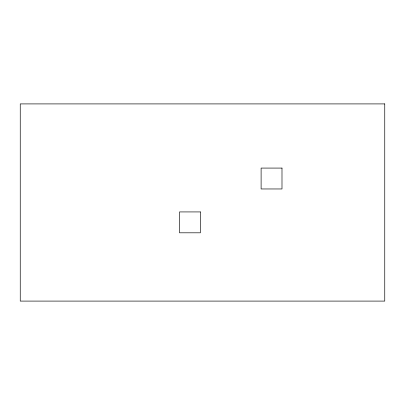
<?xml version="1.0" encoding="UTF-8"?>
<svg xmlns="http://www.w3.org/2000/svg" width="405" height="405" viewBox="0 0 405 405"><rect width="100%" height="100%" fill="white"/><g stroke="black" fill="none" stroke-linecap="round" stroke-linejoin="round"><path stroke-width="0.61" d="M384.75 103.908L20.25 103.908L20.25 301.092L384.75 301.092L384.75 103.908M281.991 168.08L261.109 168.08L261.109 188.963L281.991 188.963L281.991 168.08M200.394 211.926L179.511 211.926L179.511 232.809L200.394 232.809L200.394 211.926"/></g></svg>
